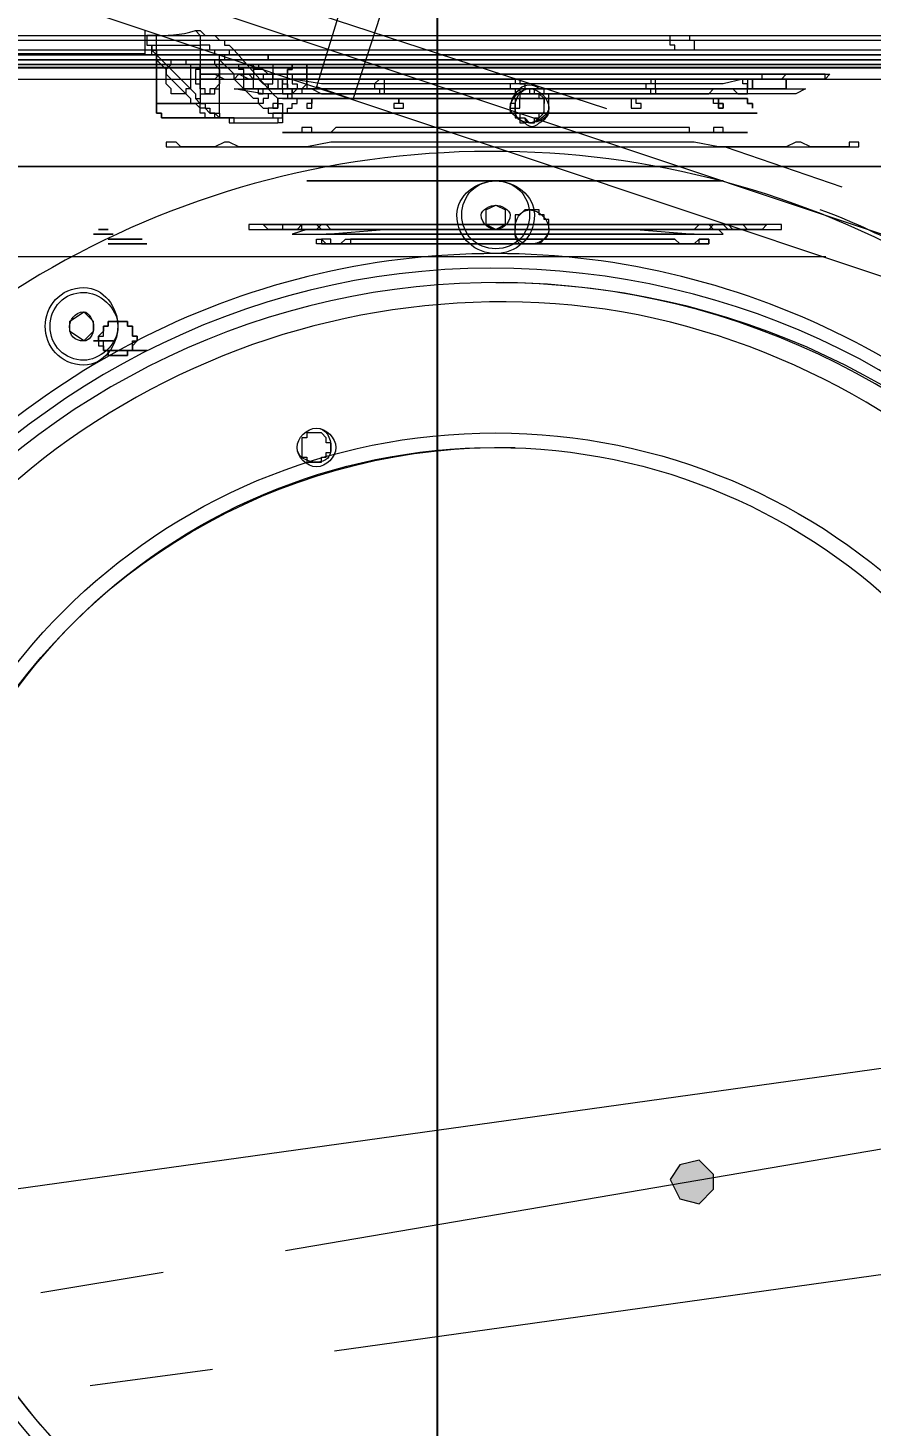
# Model space of a CAD drawing. Header units: millimetres. Extents: x 25083 to 52777, y 24772 to 45779.
# Drawn here: x 39167.2 to 39231.9, y 33597.2 to 33704.3 of the extents above; entities that cross this region are included whole.
import ezdxf

# ---------------------------------------------------------------- set-up
doc = ezdxf.new("R2010")
doc.units = ezdxf.units.MM
doc.layers.add('小车', color=7, linetype='Continuous')
doc.styles.get("Standard").update_dxf_attribs({"font": ''})
doc.styles.get('Standard').set_extended_font_data('SimSun')
doc.dimstyles.new('15', dxfattribs={"dimtxt": 15, "dimasz": 10, "dimexe": 2, "dimexo": 1, "dimgap": 1, "dimtad": 1, "dimdsep": 46, "dimtxsty": 'Standard', "dimcen": 2.5, "dimadec": 0, "dimazin": 0, "dimtfac": 1, "dimtmove": 2, "dimatfit": 3, "dimfxl": 1, "dimtolj": 1, "dimarcsym": 0})
doc.dimstyles.new('ISO-25', dxfattribs={"dimtxt": 2.5, "dimasz": 2.5, "dimexe": 1.25, "dimexo": 0.625, "dimtad": 1, "dimtxsty": 'Standard', "dimcen": 2.5, "dimadec": 0, "dimazin": 0, "dimtfac": 1, "dimtmove": 0, "dimatfit": 3, "dimfxl": 1, "dimarcsym": 0})

# ---------------------------------------------------------------- blocks, each defined once
blk = doc.blocks.new('*D925')
at = {"color": 0, "lineweight": -2}
for p, q in [((29677.86, 34881.66), (29677.86, 32448.29)), ((40733.02, 34757.65), (40733.02, 32448.29)), ((29680.36, 32449.54), (40730.52, 32449.54))]:
    blk.add_line(p, q, dxfattribs=at)
at = {"color": 0}
for points in [[(29680.36, 32449.96), (29680.36, 32449.13), (29677.86, 32449.54)], [(40730.52, 32449.13), (40730.52, 32449.96), (40733.02, 32449.54)]]:
    blk.add_solid(points, dxfattribs=at)
at = {"layer": 'DEFPOINTS', "color": 0}
for p in [(29677.86, 34882.29), (40733.02, 34758.27), (40733.02, 32449.54)]:
    blk.add_point(p, dxfattribs=at)
at = {"color": 0, "insert": (35205.44, 32451.63), "char_height": 2.5, "attachment_point": 5}
blk.add_mtext('11055,15', dxfattribs=at)
blk = doc.blocks.new('zw$D2F4')
h = blk.add_hatch(color=7)
h.dxf.hatch_style = 2
h.paths.add_polyline_path([(436.72, 274.43), (435.23, 273.69), (434.86, 272.21), (435.98, 271.09), (437.09, 271.09), (438.2, 272.21), (437.83, 273.69)])
at = {"color": 7, "lineweight": 5}
for points in [[(522.5, 371.36), (522.5, 360.59), (522.13, 355.39), (522.13, 216.87), (522.5, 211.3), (522.5, 210.93), (522.5, 201.28)], [(522.5, 201.28), (522.5, 205.36), (522.87, 206.48), (522.87, 361.7), (522.87, 362.08), (522.87, 366.9), (522.5, 367.27), (522.5, 371.36)], [(522.5, 205.36), (522.5, 214.65), (522.13, 220.22), (522.13, 350.19), (522.5, 356.88), (522.5, 359.85), (522.5, 367.27)], [(522.5, 367.27), (522.5, 363.19), (522.87, 361.7), (522.87, 215.76), (522.87, 213.16), (522.87, 210.19), (522.5, 210.19), (522.5, 205.36)], [(523.62, 206.48), (523.62, 209.08), (523.24, 210.19), (523.24, 356.13), (523.24, 358.73), (523.24, 361.7), (523.62, 363.56), (523.62, 366.53)], [(523.62, 366.53), (523.62, 352.05), (523.99, 350.19), (523.99, 223.19), (523.62, 216.87), (523.62, 213.9), (523.62, 206.48)], [(522.5, 365.05), (522.5, 202.39)], [(514.33, 232.47), (514.33, 343.88)], [(514.33, 343.51), (514.33, 218.36)], [(521.02, 343.14), (521.02, 227.27)], [(522.5, 232.84), (522.5, 337.94)], [(524.36, 337.94), (524.36, 232.84)], [(500.96, 319.37), (501.71, 320.48)], [(502.45, 320.48), (501.71, 320.48)], [(502.45, 320.48), (503.19, 319.37)], [(501.71, 318.63), (500.96, 319.37)], [(503.19, 319.37), (502.45, 318.63)], [(500.59, 317.88), (500.96, 317.88), (500.96, 318.25), (501.33, 318.25), (501.33, 317.88), (501.71, 317.88), (502.08, 317.88), (502.08, 317.51), (502.45, 317.51), (502.45, 316.03), (502.08, 316.03), (502.08, 315.66), (501.71, 315.66)], [(501.71, 315.66), (502.08, 315.66), (502.08, 316.03), (502.45, 316.03), (502.45, 316.77), (502.45, 317.51), (502.08, 317.51), (502.08, 317.88), (501.71, 317.88), (501.33, 318.25), (500.59, 318.25), (500.59, 317.88)], [(500.96, 318.63), (500.96, 317.14)], [(500.96, 317.14), (500.96, 318.63)], [(500.96, 318.63), (500.96, 317.14)], [(500.96, 317.14), (500.96, 318.63)], [(501.71, 318.63), (502.45, 318.63)], [(509.13, 318.63), (509.13, 317.14)], [(509.13, 317.14), (509.13, 318.63)], [(509.5, 318.25), (509.5, 317.51)], [(509.5, 317.51), (509.5, 318.25)], [(501.71, 315.66), (501.33, 315.66), (501.33, 315.28), (500.96, 315.28), (500.59, 315.66), (500.22, 315.66), (500.22, 316.03), (499.85, 316.03), (499.85, 317.51), (500.22, 317.51), (500.22, 317.88), (500.59, 317.88)], [(500.59, 317.88), (500.22, 317.88), (500.22, 317.51), (499.85, 317.51), (499.85, 316.77), (499.85, 316.03), (500.22, 316.03), (500.22, 315.66), (500.96, 315.66), (500.96, 315.28), (501.33, 315.28), (501.33, 315.66), (501.71, 315.66)], [(500.22, 314.54), (500.22, 317.88)], [(500.22, 317.88), (500.22, 314.54)], [(500.22, 314.54), (500.22, 317.51)], [(500.22, 317.51), (500.22, 314.54)], [(508.39, 314.54), (508.39, 317.51)], [(508.39, 317.51), (508.39, 314.54)], [(508.76, 314.91), (508.76, 317.51)], [(508.76, 317.51), (508.76, 314.91)], [(519.9, 310.83), (523.24, 314.17)], [(523.24, 314.17), (523.24, 313.8), (522.5, 313.8)], [(522.5, 313.8), (522.87, 313.8), (522.87, 314.17), (523.62, 314.17), (523.62, 313.8)], [(522.5, 310.83), (522.5, 313.06), (522.5, 314.17)], [(522.5, 314.17), (522.5, 311.94), (522.5, 310.83)], [(524.36, 314.17), (524.36, 314.54), (523.99, 314.54), (523.62, 314.54), (523.62, 314.17), (523.24, 314.17)], [(523.62, 313.8), (524.36, 313.8), (524.36, 314.17)], [(516.19, 286.69), (516.19, 300.43), (515.82, 302.29), (515.82, 307.49), (516.19, 308.23), (516.19, 308.6), (515.82, 309.34), (515.82, 311.94), (516.19, 312.31), (516.19, 312.68), (516.19, 313.06), (515.82, 313.06), (515.82, 286.69)], [(519.16, 313.8), (518.42, 313.8), (518.42, 313.43), (518.05, 313.43), (518.05, 313.06)], [(518.05, 313.06), (518.05, 313.43), (518.42, 313.43), (518.42, 313.8), (518.79, 313.8), (519.16, 313.8)], [(518.05, 313.06), (518.05, 309.71)], [(518.05, 308.23), (518.05, 313.06)], [(519.16, 313.8), (523.62, 313.8)], [(522.5, 313.8), (519.16, 313.8)], [(519.16, 310.46), (519.16, 313.8)], [(519.16, 313.8), (519.16, 310.83)], [(522.5, 313.8), (521.76, 313.06), (521.39, 313.06), (519.53, 311.2), (519.16, 311.2), (519.16, 310.83)], [(519.9, 311.94), (519.9, 312.68), (520.27, 312.68), (520.65, 313.06), (521.76, 313.06), (522.13, 312.68), (522.5, 312.68), (522.5, 311.94)], [(522.5, 311.94), (522.5, 311.57), (522.13, 311.57), (522.13, 311.2), (521.76, 311.2), (520.27, 311.2), (520.27, 311.57), (519.9, 311.57), (519.9, 311.94)], [(519.9, 310.83), (519.53, 310.83), (519.16, 310.46), (519.16, 310.08), (518.79, 310.08), (518.79, 309.71), (518.42, 309.71), (518.42, 308.97), (518.05, 308.97), (518.05, 308.23), (517.67, 308.23), (517.67, 307.86)], [(518.05, 308.23), (518.05, 308.97), (518.42, 309.34), (518.42, 309.71), (518.79, 310.08), (518.79, 310.46), (519.16, 310.83)], [(519.9, 310.83), (519.53, 310.83), (519.53, 310.46), (519.16, 310.46), (519.16, 310.83)], [(522.5, 309.71), (522.5, 310.46), (521.76, 310.46), (521.76, 310.83), (520.65, 310.83), (520.65, 310.46), (519.9, 310.46), (519.9, 309.71)], [(524.73, 310.83), (524.73, 310.46), (524.36, 310.08), (524.36, 309.34), (523.99, 308.97), (523.99, 308.6), (523.62, 308.6), (523.62, 308.23), (523.24, 307.86)], [(524.73, 310.83), (524.36, 310.46), (523.62, 310.46)], [(518.05, 309.71), (518.05, 310.08), (518.42, 310.08), (518.42, 310.46), (518.79, 310.46), (519.16, 310.46)], [(518.05, 309.71), (518.05, 304.89)], [(518.05, 309.71), (518.05, 309.34), (518.42, 309.34), (518.42, 308.97), (518.79, 308.97), (519.16, 308.97)], [(523.62, 310.46), (519.16, 310.46)], [(519.16, 308.97), (519.16, 310.46)], [(519.9, 309.71), (519.9, 310.08), (520.27, 310.08), (520.27, 310.46), (520.65, 310.46), (522.13, 310.46), (522.13, 309.71)], [(519.9, 309.71), (519.9, 309.34), (520.27, 309.34), (520.27, 308.97), (520.65, 308.97), (522.13, 308.97), (522.13, 309.34), (522.5, 309.34), (522.5, 309.71)], [(522.13, 309.71), (522.13, 309.34), (521.76, 308.97), (520.65, 308.97), (520.27, 309.34), (520.27, 309.71), (519.9, 309.71)], [(521.02, 269.98), (521.02, 306.74), (521.39, 307.49), (521.39, 308.97), (521.02, 309.34), (521.02, 309.71), (521.02, 310.46), (521.39, 310.46), (521.39, 309.34), (521.02, 308.6), (521.02, 307.86), (521.39, 307.49), (521.39, 303.77)], [(521.39, 303.4), (521.39, 310.46), (521.02, 310.46), (521.02, 305.26), (521.02, 304.51), (521.02, 285.95)], [(522.5, 308.97), (522.87, 308.97), (522.87, 309.34), (523.24, 309.34), (523.24, 309.71), (523.62, 309.71), (523.62, 310.08), (523.62, 310.46)], [(519.16, 308.97), (522.5, 308.97)], [(519.16, 306), (519.16, 308.97)], [(519.16, 306), (519.53, 306), (519.53, 306.37), (521.02, 307.86), (521.39, 307.86), (522.5, 308.97)], [(523.24, 307.86), (523.24, 308.23), (522.87, 308.23), (522.87, 308.6), (522.5, 308.6), (522.5, 308.97)], [(517.67, 307.86), (518.05, 307.86), (518.05, 308.23)], [(517.67, 307.86), (517.67, 304.51)], [(518.05, 308.23), (518.05, 304.89)], [(523.24, 307.86), (519.9, 304.89)], [(519.9, 286.69), (519.9, 305.63), (520.27, 307.86), (520.27, 301.54), (520.27, 297.09), (520.27, 286.69)], [(521.02, 306.37), (521.39, 306.74), (521.39, 307.11), (521.76, 307.11), (521.76, 307.49), (522.13, 307.49)], [(521.02, 304.89), (521.39, 304.89), (521.39, 305.26), (521.76, 305.63), (521.76, 306.37), (522.13, 306.37), (522.13, 307.49)], [(509.88, 286.69), (509.88, 306.74), (509.5, 306.74), (509.5, 294.86), (509.5, 290.77), (509.5, 286.32)], [(519.9, 306), (520.27, 306), (520.27, 306.37), (520.65, 306.37), (521.02, 306.37)], [(521.02, 306.37), (521.02, 306), (520.65, 305.63), (520.65, 305.26), (520.27, 305.26), (520.27, 304.14), (519.9, 304.14), (519.9, 303.77)], [(520.27, 307.11), (521.02, 307.11)], [(520.27, 307.11), (521.02, 307.11)], [(520.27, 307.11), (520.27, 304.51)], [(520.27, 286.69), (520.27, 306.37), (520.27, 306.74), (520.27, 307.11)], [(521.02, 286.32), (521.02, 307.11), (521.39, 307.11), (521.39, 295.6), (521.39, 286.69)], [(522.13, 305.26), (522.13, 306), (521.76, 306), (521.76, 306.37), (521.39, 306.37), (521.02, 306.37)], [(509.5, 286.32), (509.5, 305.26), (509.88, 305.63), (509.88, 295.23), (509.88, 294.86), (509.88, 286.69)], [(519.16, 306), (518.79, 305.63), (518.79, 305.26), (518.42, 305.26), (518.42, 304.89), (518.05, 304.89)], [(519.9, 304.89), (519.9, 305.26), (519.53, 305.26), (519.53, 305.63), (519.16, 305.63), (519.16, 306)], [(519.9, 306), (519.9, 305.63), (520.27, 305.63), (520.27, 305.26), (520.65, 305.26), (520.65, 304.89), (521.02, 304.89)], [(521.39, 286.69), (521.39, 305.63), (521.02, 305.63), (521.02, 294.49), (521.02, 290.4), (521.02, 286.32)], [(519.9, 304.89), (519.53, 304.51), (519.16, 304.51), (519.16, 304.14), (518.42, 304.14), (517.67, 304.14), (517.67, 304.51)], [(518.05, 304.89), (518.05, 304.51), (517.67, 304.51)], [(519.9, 303.4), (519.9, 303.77), (519.53, 303.77), (519.53, 304.51), (519.16, 304.51), (519.16, 304.89), (518.79, 304.89), (518.79, 305.26), (518.42, 305.26), (518.42, 304.89), (518.05, 304.89), (518.05, 304.51)], [(518.05, 304.51), (518.05, 304.14), (518.42, 304.14), (518.42, 303.77), (518.79, 303.77), (518.79, 303.4), (519.16, 303.4), (519.16, 303.03), (519.53, 303.03), (519.53, 303.4), (519.9, 303.4)], [(518.42, 286.32), (518.42, 304.89), (518.42, 286.69)], [(519.53, 304.51), (518.79, 304.51), (518.79, 304.89)], [(518.79, 304.89), (518.79, 304.51), (519.16, 304.51), (519.53, 304.51)], [(521.02, 304.89), (521.02, 304.14), (520.65, 304.14), (520.65, 303.77), (520.27, 303.77), (520.27, 303.4), (519.9, 303.4), (519.9, 303.77)], [(521.02, 304.14), (521.02, 304.51), (520.65, 304.51), (520.27, 304.51)], [(520.27, 304.51), (520.27, 304.14)], [(522.13, 305.26), (522.13, 304.89), (521.76, 304.89), (521.02, 304.89)], [(522.5, 305.26), (522.87, 305.26)], [(522.87, 305.26), (522.5, 305.26)], [(522.5, 305.26), (522.5, 301.91)], [(522.5, 301.91), (522.5, 304.51), (522.5, 305.26)], [(509.5, 286.69), (509.5, 302.29), (509.13, 303.4), (509.13, 296.72), (509.13, 291.89), (509.13, 285.95)], [(509.88, 286.69), (509.88, 304.14), (509.5, 304.14), (509.5, 303.03), (509.88, 302.66), (509.88, 301.54), (509.5, 301.17), (509.5, 286.32)], [(516.93, 286.32), (516.93, 304.14), (516.93, 286.69)], [(519.53, 286.32), (519.53, 304.14), (519.53, 286.69)], [(520.27, 286.69), (520.27, 304.14), (519.9, 304.14), (519.9, 303.4), (520.27, 303.03), (520.27, 301.91), (519.9, 301.17), (519.9, 286.32)], [(519.9, 303.03), (519.9, 303.4), (520.27, 303.4), (520.27, 303.77), (520.65, 303.77), (521.76, 303.77), (521.76, 303.4), (522.13, 303.4), (522.13, 303.03)], [(520.27, 304.14), (521.02, 304.14)], [(520.27, 304.14), (520.27, 296.72)], [(521.39, 303.4), (520.65, 303.4), (520.65, 303.03), (520.27, 303.03), (520.27, 302.66), (520.65, 302.29), (521.39, 302.29)], [(520.65, 286.32), (520.65, 301.17), (521.02, 303.4), (521.02, 294.86), (521.02, 286.69)], [(522.13, 303.03), (522.13, 303.4), (521.76, 303.4), (521.76, 303.77), (521.39, 303.77)], [(521.39, 303.77), (521.39, 303.4)], [(492.79, 302.66), (492.05, 302.66), (492.05, 302.29), (491.68, 302.29), (491.68, 301.17), (492.05, 301.17), (492.05, 300.8), (492.42, 300.8), (492.42, 300.43), (492.79, 300.43)], [(492.79, 300.43), (493.16, 300.43), (493.16, 300.8), (493.54, 300.8), (493.91, 301.17), (493.91, 302.29), (493.54, 302.29), (493.54, 302.66), (492.79, 302.66)], [(509.5, 286.32), (509.5, 300.43), (509.88, 300.8), (509.88, 301.17), (509.5, 301.54), (509.5, 302.66), (509.88, 302.66), (509.88, 286.69)], [(517.3, 286.69), (517.3, 300.06), (516.93, 300.43), (516.93, 301.91), (517.3, 301.91), (517.3, 302.66), (516.93, 302.66), (516.93, 286.32)], [(519.53, 301.91), (519.16, 301.91), (519.16, 302.29), (518.79, 302.29)], [(518.79, 302.29), (518.79, 301.91), (519.16, 301.91), (519.53, 301.91)], [(522.13, 303.03), (522.13, 302.29), (521.76, 302.29), (521.39, 302.29), (520.27, 302.29), (520.27, 302.66), (519.9, 302.66), (519.9, 303.03)], [(521.39, 302.29), (521.39, 262.18), (521.02, 262.55), (521.02, 264.04), (521.02, 264.78), (521.02, 269.98)], [(521.39, 302.29), (522.13, 302.29), (522.13, 302.66), (522.13, 303.03)], [(521.39, 286.69), (521.39, 302.29)], [(508.39, 286.32), (508.39, 301.54), (508.76, 301.54), (508.76, 301.17), (508.39, 300.8), (508.39, 299.69), (508.76, 299.32), (508.76, 286.69)], [(508.39, 286.32), (508.39, 301.17), (508.39, 286.69)], [(508.76, 286.69), (508.76, 298.94), (508.39, 298.94), (508.39, 300.43), (508.76, 300.43), (508.76, 301.17), (508.39, 301.17), (508.39, 286.32)], [(509.13, 286.32), (509.13, 300.8), (509.5, 296.34), (509.5, 286.69)], [(520.27, 296.72), (519.9, 296.72)], [(519.9, 296.72), (519.9, 296.34), (520.27, 296.34)], [(521.02, 296.72), (520.65, 297.09), (520.27, 297.09), (520.27, 296.72)], [(520.27, 296.34), (520.65, 296.34), (521.02, 296.34), (521.02, 296.72)], [(520.27, 296.34), (520.27, 286.32)], [(516.93, 286.69), (516.93, 295.6), (516.93, 291.15), (516.93, 286.32)], [(516.93, 286.32), (516.93, 295.6), (516.93, 286.69)], [(519.53, 295.23), (519.16, 295.23), (519.16, 295.6), (518.79, 295.6)], [(518.79, 295.6), (518.79, 294.86), (519.16, 294.86), (519.16, 295.23), (519.53, 295.23)], [(516.93, 286.69), (516.93, 294.49), (516.93, 290.4), (516.93, 286.32)], [(509.5, 287.8), (509.88, 288.55)], [(510.99, 288.55), (509.88, 288.55)], [(510.99, 288.55), (511.36, 287.8)], [(522.5, 285.2), (522.5, 287.43), (522.5, 287.8), (522.5, 288.92)], [(522.5, 288.92), (522.5, 286.69), (522.5, 286.32), (522.5, 285.2)], [(509.88, 287.06), (509.5, 287.8)], [(509.88, 287.06), (510.99, 287.06)], [(511.36, 287.8), (510.99, 287.06)], [(508.39, 286.69), (508.39, 271.46), (508.39, 286.32)], [(508.76, 286.69), (508.76, 274.06), (508.39, 273.69), (508.39, 272.21), (508.76, 272.21), (508.76, 271.46), (508.39, 271.46), (508.39, 286.32)], [(508.39, 286.32), (508.39, 271.46), (508.76, 271.46), (508.76, 272.21), (508.39, 272.58), (508.39, 273.69), (508.76, 274.06), (508.76, 286.69)], [(509.13, 285.95), (509.13, 270.35), (509.5, 270.72), (509.5, 275.92), (509.5, 281.12), (509.5, 286.69)], [(509.5, 286.69), (509.5, 277.03), (509.13, 272.58), (509.13, 276.29), (509.13, 276.66), (509.13, 286.32)], [(509.5, 286.32), (509.5, 271.46), (509.88, 271.09), (509.88, 269.98), (509.5, 269.61), (509.5, 268.49), (509.88, 268.86), (509.88, 286.69)], [(509.88, 286.69), (509.88, 270.35), (509.5, 269.98), (509.5, 271.09), (509.88, 271.46), (509.88, 272.21), (509.5, 272.58), (509.5, 286.32)], [(509.5, 286.32), (509.5, 265.89), (509.88, 265.89), (509.88, 277.78), (509.88, 281.86), (509.88, 286.69)], [(509.88, 286.69), (509.88, 267.01), (509.5, 267.38), (509.5, 277.78), (509.5, 286.32)], [(509.5, 283.72), (510.25, 283.72), (510.25, 284.09), (510.62, 284.09), (510.62, 284.46), (510.99, 284.46), (510.99, 285.58), (510.62, 285.95), (510.62, 286.32), (509.5, 286.32)], [(513.22, 286.69), (513.22, 286.32)], [(513.22, 285.95), (513.22, 286.69)], [(513.22, 286.32), (513.22, 270.35), (513.22, 275.18), (513.22, 285.95)], [(515.82, 286.69), (515.82, 285.95)], [(515.82, 285.95), (515.82, 260.69), (515.82, 260.32), (515.82, 259.95), (516.19, 259.95), (516.19, 260.69), (515.82, 260.69), (515.82, 263.66), (516.19, 264.41), (516.19, 264.78), (515.82, 265.52), (515.82, 270.72), (516.19, 272.58), (516.19, 286.32)], [(516.19, 286.32), (516.19, 286.69)], [(516.93, 286.32), (516.93, 269.98), (516.93, 270.35), (517.3, 270.35), (517.3, 271.09), (516.93, 271.09), (516.93, 272.95), (517.3, 272.95), (517.3, 286.69)], [(516.93, 286.32), (516.93, 278.52), (516.93, 282.23), (516.93, 286.69)], [(516.93, 286.69), (516.93, 268.49), (516.93, 286.32)], [(516.93, 286.32), (516.93, 277.03), (516.93, 281.49), (516.93, 286.69)], [(516.93, 286.69), (516.93, 277.03), (516.93, 277.41), (516.93, 286.32)], [(518.79, 286.69), (518.42, 286.69), (518.42, 286.32), (518.05, 286.32), (518.05, 285.95), (517.67, 285.95), (517.67, 285.58)], [(518.79, 286.32), (518.42, 286.32), (518.42, 285.95), (518.05, 285.95), (518.05, 285.58), (517.67, 285.2), (517.67, 284.83), (518.05, 284.83), (518.05, 284.46), (518.42, 284.46), (518.42, 284.09), (518.79, 284.09)], [(518.42, 286.32), (518.42, 285.95), (518.05, 285.95)], [(518.42, 286.69), (518.42, 267.75), (518.42, 286.32)], [(518.79, 286.32), (518.42, 286.32)], [(519.53, 286.32), (519.16, 286.32), (519.16, 286.69), (518.79, 286.69), (518.79, 286.32)], [(519.9, 285.2), (519.9, 285.95), (519.53, 285.95), (519.53, 286.32), (519.16, 286.32), (518.79, 286.32)], [(518.79, 284.09), (519.53, 284.09), (519.53, 284.46), (519.9, 284.46), (519.9, 284.83), (520.27, 284.83), (520.27, 285.2), (519.9, 285.2), (519.9, 285.95), (519.53, 285.95), (519.53, 286.32), (518.79, 286.32)], [(518.79, 286.32), (518.79, 285.95), (519.16, 285.95), (519.53, 285.95), (519.53, 286.32)], [(519.53, 286.69), (519.53, 268.49), (519.53, 286.32)], [(519.9, 285.95), (519.9, 286.69)], [(519.9, 286.69), (519.9, 285.95)], [(519.9, 286.32), (519.9, 286.69)], [(519.9, 285.95), (519.9, 286.69)], [(519.9, 286.69), (519.9, 286.32)], [(519.9, 286.32), (519.9, 271.46), (520.27, 271.09), (520.27, 269.61), (519.9, 269.24), (519.9, 268.49), (520.27, 268.49), (520.27, 286.69)], [(520.27, 286.32), (520.27, 264.04), (519.9, 264.78), (519.9, 271.46), (519.9, 275.92), (519.9, 285.95)], [(519.9, 286.32), (519.9, 275.92), (519.9, 276.29), (519.9, 285.95)], [(519.9, 286.32), (519.9, 277.03), (519.9, 285.95)], [(520.27, 285.95), (519.9, 285.95), (519.9, 286.32)], [(520.27, 286.32), (519.9, 286.32)], [(520.27, 286.69), (520.27, 286.32)], [(520.27, 268.49), (520.27, 286.69)], [(521.02, 286.32), (520.65, 286.32), (520.65, 286.69), (520.27, 286.69), (520.27, 286.32)], [(521.02, 286.32), (521.02, 285.95), (520.65, 285.95), (520.65, 285.58), (520.27, 285.58), (520.27, 285.95)], [(521.02, 286.69), (521.02, 268.86), (520.65, 270.35), (520.65, 277.78), (520.65, 278.15), (520.65, 286.32)], [(521.02, 285.95), (521.02, 262.55), (521.39, 262.55), (521.39, 276.66), (521.39, 281.49), (521.39, 286.69)], [(521.39, 286.69), (521.39, 265.52), (521.02, 265.89), (521.02, 277.03), (521.02, 277.41), (521.02, 286.32)], [(521.02, 286.32), (521.02, 267.38), (521.39, 267.38), (521.39, 278.52), (521.39, 282.23), (521.39, 286.69)], [(519.9, 284.46), (519.9, 285.2)], [(520.27, 285.95), (520.27, 275.92)], [(518.79, 283.72), (519.9, 283.72), (519.9, 284.09), (520.27, 284.09), (520.27, 284.46)], [(518.79, 284.09), (519.53, 284.09)], [(519.53, 284.09), (519.16, 284.09)], [(519.53, 284.09), (519.9, 284.46)], [(519.53, 277.41), (518.79, 277.41), (518.79, 277.03)], [(518.79, 277.03), (518.79, 276.66), (519.16, 276.66), (519.16, 277.03), (519.53, 277.03), (519.53, 277.41)], [(519.9, 275.92), (520.27, 275.92)], [(520.27, 275.55), (519.9, 275.55), (519.9, 275.92)], [(521.02, 275.92), (520.65, 275.92), (520.65, 276.29), (520.27, 276.29), (520.27, 275.92)], [(520.27, 275.55), (521.02, 275.55), (521.02, 275.92)], [(520.27, 275.55), (520.27, 268.49)], [(523.24, 272.95), (523.24, 274.06), (523.62, 274.06), (523.62, 274.43), (524.36, 274.43), (524.36, 273.69)], [(524.36, 273.69), (524.36, 272.95), (523.99, 272.95), (523.99, 272.58), (523.24, 272.58), (523.24, 272.95)], [(519.53, 271.09), (519.53, 270.72), (519.16, 270.72), (519.16, 270.35), (518.79, 270.35), (518.79, 270.72)], [(518.79, 270.72), (519.16, 270.72), (519.16, 271.09), (519.53, 271.09)], [(519.53, 270.72), (518.79, 270.72), (518.79, 270.35)], [(518.79, 270.35), (519.16, 270.35), (519.16, 270.72), (519.53, 270.72)], [(522.5, 266.64), (522.5, 268.86), (522.5, 269.98)], [(522.5, 269.98), (522.5, 267.75), (522.5, 266.64)], [(520.27, 268.49), (520.65, 268.49), (520.65, 268.86), (521.02, 268.86), (521.02, 268.49)], [(519.53, 268.49), (519.16, 268.49), (519.16, 268.12), (518.79, 268.12)], [(518.79, 268.12), (519.16, 268.12), (519.16, 268.49), (519.53, 268.49)], [(520.27, 268.49), (520.27, 268.12)], [(520.27, 265.52), (520.27, 268.49)], [(521.02, 268.49), (521.02, 268.12), (520.65, 268.12), (520.27, 268.12), (520.27, 268.49)], [(521.02, 268.12), (521.02, 268.49), (520.65, 268.49), (520.27, 268.49)], [(520.27, 268.12), (520.27, 265.89), (520.27, 265.52)], [(520.27, 268.12), (521.02, 268.12)], [(520.27, 265.52), (521.02, 265.52)], [(521.02, 265.52), (520.27, 265.52)], [(522.5, 259.21), (522.5, 261.07), (522.5, 261.44), (522.5, 262.55)], [(522.5, 262.55), (522.5, 260.32), (522.5, 259.21)]]:
    blk.add_lwpolyline(points, dxfattribs=at)
for points in [[(513.22, 286.69), (513.22, 302.29), (513.22, 297.46)], [(519.9, 286.69), (519.9, 297.09), (519.9, 296.72)], [(519.9, 286.69), (519.9, 295.97), (519.9, 295.6)]]:
    blk.add_lwpolyline(points, close=True, dxfattribs=at)
at = {"color": 7, "lineweight": 0}
blk.add_lwpolyline([(436.72, 274.43), (435.23, 273.69), (434.86, 272.21), (435.98, 271.09), (437.09, 271.09), (438.2, 272.21), (437.83, 273.69)], close=True, dxfattribs=at)
at = {"color": 7, "lineweight": 5}
for points in [[(515.45, 285.95), (516.19, 310.83), (503.56, 333.85), (482.4, 346.48)], [(428.18, 341.28), (402.18, 331.99), (386.58, 305.26), (391.41, 278.15)], [(503.19, 278.15), (507.65, 305.26), (492.05, 331.99), (466.06, 341.28)], [(507.65, 287.8), (507.65, 307.49), (497.99, 325.68), (482.4, 336.82)], [(506.53, 288.17), (506.53, 307.11), (497.25, 324.57), (482.4, 335.71)], [(505.42, 288.92), (505.05, 306.74), (496.51, 323.83), (482.02, 334.59)], [(401.81, 286.32), (401.44, 303.03), (409.98, 318.63), (424.09, 327.17)], [(470.51, 327.17), (484.62, 318.63), (493.16, 303.03), (492.79, 286.32)], [(524.36, 314.17), (524.36, 313.06), (524.36, 311.94), (524.73, 310.83)], [(523.62, 313.8), (523.62, 312.68), (523.62, 311.57), (523.62, 310.46)], [(482.77, 240.27), (497.99, 251.78), (506.53, 269.24), (506.53, 288.17)], [(483.88, 242.5), (497.62, 253.64), (505.79, 270.72), (505.42, 288.92)], [(482.4, 238.78), (497.99, 249.92), (507.65, 268.49), (507.65, 287.8)], [(483.88, 242.13), (497.62, 253.27), (505.42, 269.98), (505.42, 287.8)], [(508.39, 285.95), (508.76, 286.32), (509.13, 286.32), (509.5, 286.32)], [(520.27, 285.95), (519.9, 286.32), (519.53, 286.69), (518.79, 286.69)], [(479.05, 227.27), (500.96, 239.16), (514.7, 261.44), (515.45, 285.95)], [(508.39, 284.46), (508.39, 284.83), (508.39, 285.2), (508.39, 285.95)], [(517.67, 285.58), (517.3, 285.2), (517.3, 284.83), (517.67, 284.46)], [(518.05, 285.58), (518.05, 285.58), (517.67, 285.58), (517.67, 285.2)], [(517.67, 285.2), (517.67, 285.2), (517.67, 284.83), (518.05, 284.46)], [(518.05, 285.95), (518.05, 285.58), (518.05, 285.58), (518.05, 285.58)], [(520.27, 284.46), (520.65, 284.83), (520.65, 285.58), (520.27, 285.95)], [(509.5, 283.72), (509.13, 283.72), (508.76, 284.09), (508.39, 284.46)], [(517.67, 284.46), (518.05, 283.72), (518.42, 283.72), (518.79, 283.72)], [(518.05, 284.46), (518.42, 284.09), (518.42, 284.09), (518.79, 284.09)], [(391.41, 278.15), (396.24, 251.04), (419.64, 231.36), (447.12, 231.36)], [(447.12, 231.36), (474.6, 231.36), (498.36, 251.04), (503.19, 278.15)], [(508.02, 256.24), (509.13, 258.47), (510.25, 260.69), (510.99, 262.92)]]:
    blk.add_open_spline(points, degree=3, dxfattribs=at)
for points in [[(447.12, 334.59), (421.49, 334.59), (400.7, 313.8), (400.7, 287.8), (400.7, 262.18), (421.49, 241.01), (447.12, 241.01), (473.11, 241.01), (493.91, 262.18), (493.91, 287.8), (493.91, 313.8), (473.11, 334.59), (447.12, 334.59)], [(447.12, 333.48), (422.24, 333.48), (401.81, 313.06), (401.81, 287.8), (401.81, 262.92), (422.24, 242.5), (447.12, 242.5), (472.37, 242.5), (492.79, 262.92), (492.79, 287.8), (492.79, 313.06), (472.37, 333.48), (447.12, 333.48)], [(502.08, 322.34), (500.59, 322.34), (499.11, 321.23), (499.11, 319.37), (499.11, 317.88), (500.59, 316.77), (502.08, 316.77), (503.56, 316.77), (505.05, 317.88), (505.05, 319.37), (505.05, 321.23), (503.56, 322.34), (502.08, 322.34)], [(502.08, 321.97), (500.59, 321.97), (499.48, 320.85), (499.48, 319.37), (499.48, 318.25), (500.59, 316.77), (502.08, 316.77), (503.56, 316.77), (504.68, 318.25), (504.68, 319.37), (504.68, 320.85), (503.56, 321.97), (502.08, 321.97)], [(502.08, 320.48), (501.33, 320.48), (500.96, 320.11), (500.96, 319.37), (500.96, 319), (501.33, 318.63), (502.08, 318.63), (502.45, 318.63), (503.19, 319), (503.19, 319.37), (503.19, 320.11), (502.45, 320.48), (502.08, 320.48)], [(492.79, 303.03), (492.05, 303.03), (491.31, 302.29), (491.31, 301.54), (491.31, 300.8), (492.05, 300.06), (492.79, 300.06), (493.54, 300.06), (494.28, 300.8), (494.28, 301.54), (494.28, 302.29), (493.54, 303.03), (492.79, 303.03)], [(492.79, 303.03), (492.05, 303.03), (491.68, 302.29), (491.68, 301.54), (491.68, 300.8), (492.05, 300.43), (492.79, 300.43), (493.54, 300.43), (494.28, 300.8), (494.28, 301.54), (494.28, 302.29), (493.54, 303.03), (492.79, 303.03)], [(510.62, 290.77), (508.76, 290.77), (507.65, 289.29), (507.65, 287.8), (507.65, 286.32), (508.76, 284.83), (510.62, 284.83), (512.1, 284.83), (513.22, 286.32), (513.22, 287.8), (513.22, 289.29), (512.1, 290.77), (510.62, 290.77)], [(510.62, 290.4), (509.13, 290.4), (508.02, 289.29), (508.02, 287.8), (508.02, 286.32), (509.13, 285.2), (510.62, 285.2), (512.1, 285.2), (513.22, 286.32), (513.22, 287.8), (513.22, 289.29), (512.1, 290.4), (510.62, 290.4)], [(510.62, 288.92), (509.88, 288.92), (509.5, 288.17), (509.5, 287.8), (509.5, 287.43), (509.88, 286.69), (510.62, 286.69), (510.99, 286.69), (511.36, 287.43), (511.36, 287.8), (511.36, 288.17), (510.99, 288.92), (510.62, 288.92)], [(509.5, 286.32), (508.76, 286.32), (508.39, 285.95), (508.39, 285.2), (508.39, 284.46), (508.76, 283.72), (509.5, 283.72), (510.25, 283.72), (510.99, 284.46), (510.99, 285.2), (510.99, 285.95), (510.25, 286.32), (509.5, 286.32)], [(518.79, 286.69), (518.42, 286.69), (517.67, 285.95), (517.67, 285.2), (517.67, 284.46), (518.42, 283.72), (518.79, 283.72), (519.53, 283.72), (520.27, 284.46), (520.27, 285.2), (520.27, 285.95), (519.53, 286.69), (518.79, 286.69)], [(518.79, 286.32), (518.05, 286.32), (517.67, 285.95), (517.67, 285.2), (517.67, 284.46), (518.05, 283.72), (518.79, 283.72), (519.53, 283.72), (520.27, 284.46), (520.27, 285.2), (520.27, 285.95), (519.53, 286.32), (518.79, 286.32)]]:
    blk.add_open_spline(points, degree=3, knots=[0, 0, 0, 0, 1, 1, 1, 2, 2, 2, 3, 3, 3, 4, 4, 4, 4], dxfattribs=at)
blk = doc.blocks.new('*D469')
at = {"layer": 'DEFPOINTS', "color": 0}
for p in [(36061.19, 116692.22), (36180.04, 116685.35), (36180.04, 116527.03)]:
    blk.add_point(p, dxfattribs=at)
at = {"layer": '小车', "color": 0, "linetype": 'Continuous', "lineweight": -2}
for p, q in [((36061.19, 116691.22), (36061.19, 116525.03)), ((36180.04, 116684.35), (36180.04, 116525.03)), ((36071.19, 116527.03), (36084.17, 116527.03)), ((36170.04, 116527.03), (36146.42, 116527.03))]:
    blk.add_line(p, q, dxfattribs=at)
at = {"layer": '小车', "color": 0}
for points in [[(36071.19, 116528.7), (36071.19, 116525.37), (36061.19, 116527.03)], [(36170.04, 116528.7), (36170.04, 116525.37), (36180.04, 116527.03)]]:
    blk.add_solid(points, dxfattribs=at)
at = {"layer": '小车', "color": 0, "insert": (36115.3, 116527.03), "char_height": 15, "attachment_point": 5}
blk.add_mtext('\\A1;118.85', dxfattribs=at)
blk = doc.blocks.new('*D470')
at = {"layer": 'DEFPOINTS', "color": 0}
for p in [(36180.04, 116639.33), (36197.54, 116639.33), (36197.54, 116438.26)]:
    blk.add_point(p, dxfattribs=at)
at = {"layer": '小车', "color": 0, "linetype": 'Continuous', "lineweight": -2}
for p, q in [((36180.04, 116638.33), (36180.04, 116436.26)), ((36197.54, 116638.33), (36197.54, 116436.26)), ((36170.04, 116438.26), (36160.04, 116438.26)), ((36180.04, 116438.26), (36197.54, 116438.26)), ((36207.54, 116438.26), (36217.54, 116438.26))]:
    blk.add_line(p, q, dxfattribs=at)
at = {"layer": '小车', "color": 0}
for points in [[(36170.04, 116439.93), (36170.04, 116436.59), (36180.04, 116438.26)], [(36207.54, 116439.93), (36207.54, 116436.59), (36197.54, 116438.26)]]:
    blk.add_solid(points, dxfattribs=at)
at = {"layer": '小车', "color": 0, "insert": (36193.65, 116438.26), "char_height": 15, "attachment_point": 5}
blk.add_mtext('\\A1;17.5', dxfattribs=at)
blk = doc.blocks.new('zw$AA32')
at = {"color": 6}
blk.add_lwpolyline([(10738.68, 222.5), (791.32, 222.5)], dxfattribs=at)
blk = doc.blocks.new('A$C1A4175F5')
at = {"layer": '小车', "color": 7, "lineweight": 0}
for points in [[(247.215, 442.635), (867.071, 649.533)], [(246.235, 445.574), (853.493, 648.133)], [(418.277, 499.749), (418.277, 497.929), (428.216, 497.929), (428.216, 503.108)], [(403.159, 501.709), (405.119, 495.409)], [(400.219, 500.869), (402.319, 494.429)], [(402.319, 494.429), (405.119, 495.409)], [(366.063, 482.39), (449.494, 482.39)], [(229.857, 438.575), (686.91, 374.882)]]:
    blk.add_lwpolyline(points, dxfattribs=at)
at = {"layer": '小车', "color": 1, "lineweight": 0}
for points in [[(382.861, 493.729), (428.216, 508.568)], [(364.803, 487.71), (373.762, 490.79)], [(360.603, 414.217), (407.498, 406.238)], [(356.544, 405.118), (403.719, 398.539)], [(416.877, 404.558), (426.256, 403.019)], [(413.098, 397.139), (422.477, 395.879)]]:
    blk.add_lwpolyline(points, dxfattribs=at)
at = {"layer": '小车'}
for base, p1, p2, picture, middle in [((212.358, 337.78), (93.511, 502.968), (212.358, 496.098), '*D469', (147.619, 337.78)), ((229.857, 249.006), (212.358, 450.073), (229.857, 450.073), '*D470', (225.974, 249.006))]:
    dim = blk.add_linear_dim(base=base, p1=p1, p2=p2, dimstyle='15', override={"dimfxl": 0.18}, dxfattribs=at)
    dim.commit()
    dim.dimension.update_dxf_attribs({"geometry": picture, "text_midpoint": middle, "dimtype": 128, "insert": (-35967.681, -116189.253)})
blk = doc.blocks.new('zw$50CE')
blk.add_blockref('zw$D2F4', (22.01, 103.57))
at = {"layer": '小车', "ltscale": 10, "xscale": -1, "rotation": 270}
blk.add_blockref('A$C1A4175F5', (47.03, 0), dxfattribs=at)

msp = doc.modelspace()

# ---------------------------------------------------------------- linework, layer by layer
at = {"ltscale": 15}
msp.add_lwpolyline([(39118.63, 33273.983), (39118.63, 34140.649), (39198.63, 34140.649), (39198.63, 33273.983)], close=True, dxfattribs=at)

# ---------------------------------------------------------------- block references
at = {"rotation": 90}
msp.add_blockref('zw$50CE', (39594.481, 33157.316), dxfattribs=at)
at = {"color": 1}
msp.add_blockref('zw$AA32', (29416.762, 33478.711), dxfattribs=at)

# ---------------------------------------------------------------- dimensions: what is measured, and where the dimension line sits
dim = msp.add_linear_dim(base=(40733.0166, 32449.5434), p1=(29677.8617, 34882.2868), p2=(40733.0166, 34758.2702), dimstyle='ISO-25')
dim.commit()
dim.dimension.update_dxf_attribs({"geometry": '*D925', "text_midpoint": (35205.4391, 32449.5434), "dimtype": 160})

doc.saveas('drawing.dxf')
